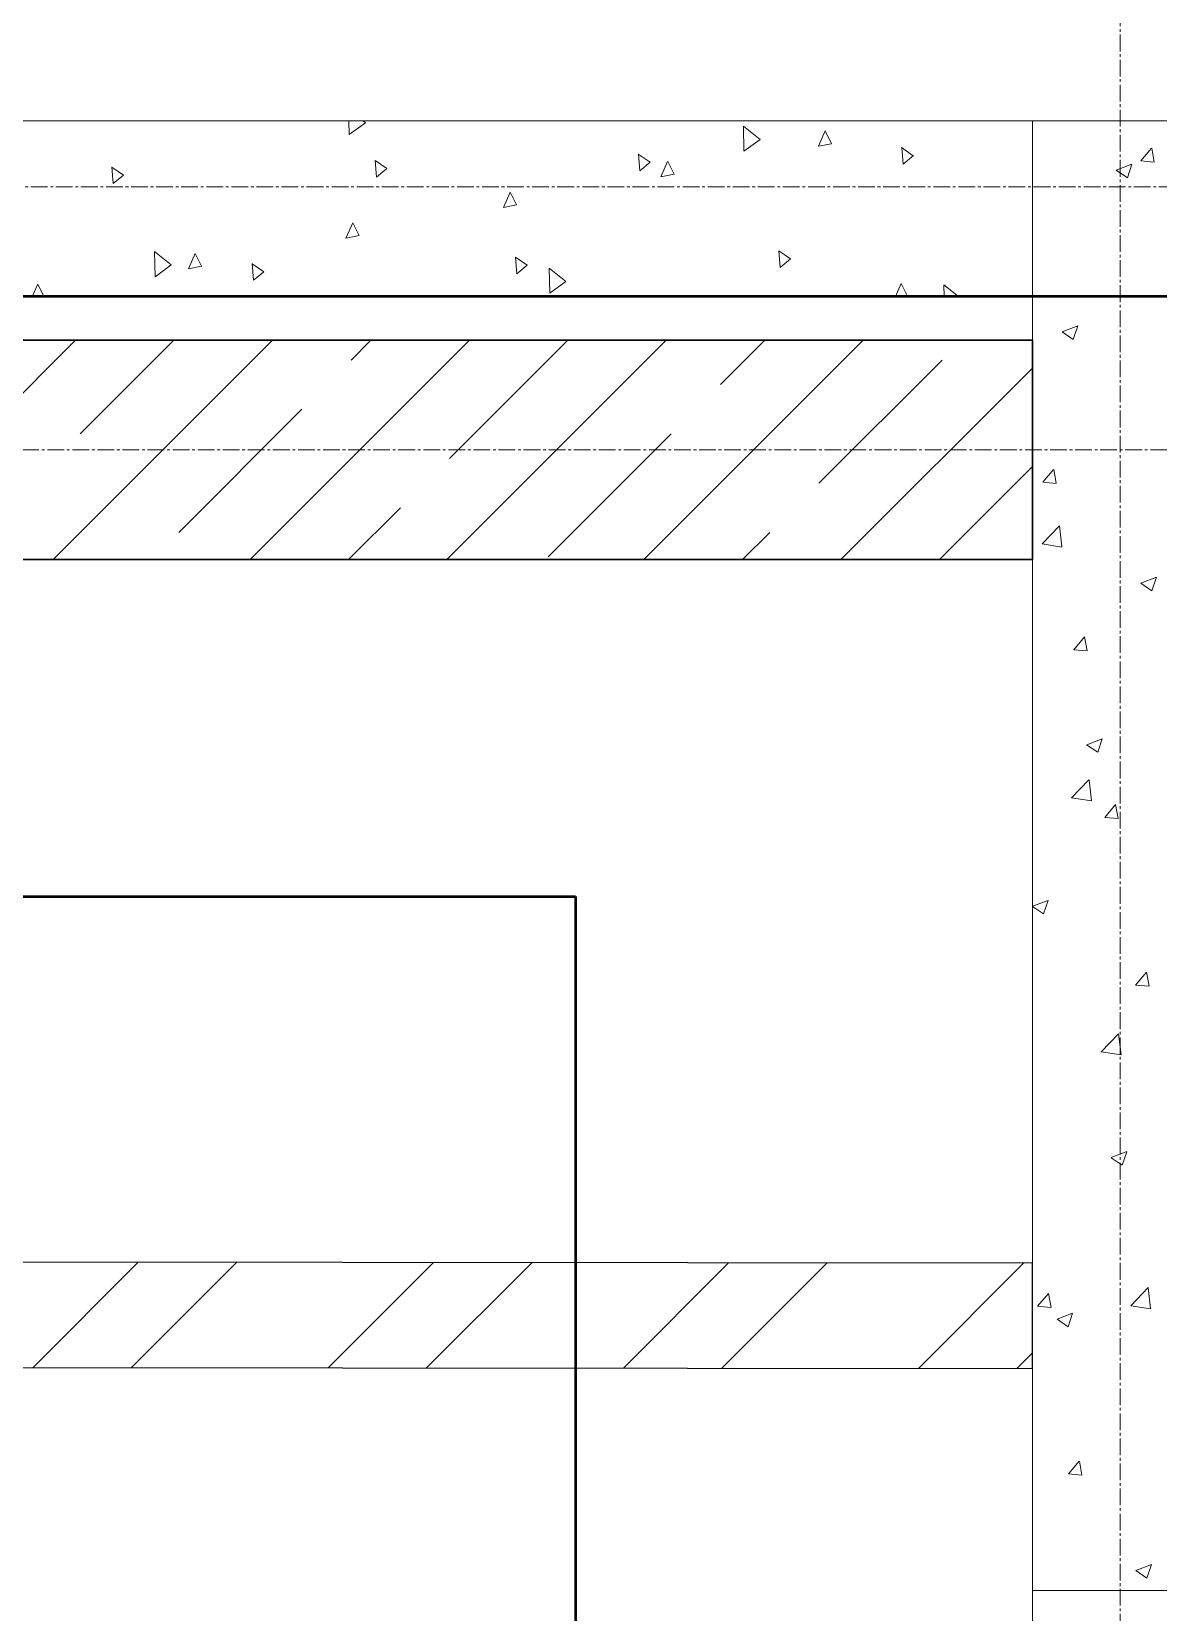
# Model space of a CAD drawing. Header units: millimetres. Extents: x -24360 to 609566, y -391049 to 148426.
# Drawn here: x 18859 to 20143, y 67075 to 68877 of the extents above; entities that cross this region are included whole.
import ezdxf

# ---------------------------------------------------------------- set-up
doc = ezdxf.new("R2010")
doc.units = ezdxf.units.MM
doc.linetypes.add('CENTER2', pattern=[28.575, 19.05, -3.175, 3.175, -3.175])
for name, color, linetype, lineweight in [('A-Wall_Материал_Газоблок_Контур', 250, 'Continuous', 0), ('АР_Окна', 4, 'Continuous', 5), ('АР_Стены ЖБ', 7, 'Continuous', 30), ('АР_Стены кирпич', 32, 'Continuous', 25), ('АР_Стены ПЕНОблок', 52, 'Continuous', 20), ('АР_Штриховка', 8, 'Continuous', 0)]:
    doc.layers.add(name, color=color, linetype=linetype, lineweight=lineweight)
doc.layers.add('АР_Оси_РД_100', color=7, linetype='Continuous', lineweight=0, true_color=0x525252)
doc.layers.add('РД_Оси_100', color=7, linetype='Continuous', lineweight=0, true_color=0x525252)
doc.layers.add('КР_Балки-0.5', color=60, linetype='Continuous', lineweight=50, plot=False)

# ---------------------------------------------------------------- blocks, each defined once
blk = doc.blocks.new('СОШ_2200_АР_ОСИ_М100_28.05.24')
at = {"layer": 'АР_Оси_РД_100', "linetype": 'CENTER2'}
blk.add_line((20100, -6155), (20100, 139938.679), dxfattribs=at)
for points in [[(95715.503, 68700), (-5454.958, 68700), (-5954.958, 68850)], [(78274.959, 68400), (-5454.958, 68400), (-5954.958, 68250)]]:
    blk.add_lwpolyline(points, dxfattribs=at)

msp = doc.modelspace()

# ---------------------------------------------------------------- linework, layer by layer
at = {"color": 2, "lineweight": 50}
msp.add_lwpolyline([(8308, 63335), (13325, 63335), (13325, 67891), (19479, 67891), (19479, 61626), (11841, 61626), (11841, 39235), (8263, 39235), (8308, 63335)], dxfattribs=at)
at = {"layer": 'A-Wall_Материал_Газоблок_Контур', "color": 18, "linetype": 'Continuous', "lineweight": 0, "true_color": 0x000000}
msp.add_line((20000, 67100), (20000, 65900), dxfattribs=at)
at = {"layer": 'АР_Окна', "color": 18, "linetype": 'Continuous', "lineweight": 5, "true_color": 0x000000}
msp.add_line((20000, 67100), (20000, 65900), dxfattribs=at)
at = {"layer": 'АР_Стены ЖБ', "color": 18, "linetype": 'Continuous', "lineweight": 30, "true_color": 0x000000}
for p, q in [((20000, 68525), (16320, 68525)), ((20000, 68275), (20000, 68525)), ((16320, 68275), (20000, 68275))]:
    msp.add_line(p, q, dxfattribs=at)
at = {"layer": 'АР_Стены кирпич', "color": 18, "linetype": 'Continuous', "lineweight": 25, "true_color": 0x000000}
for p, q in [((20000, 67473), (16835, 67476.231)), ((19999.877, 67353), (20000, 67473)), ((16715, 67356.354), (19999.877, 67353))]:
    msp.add_line(p, q, dxfattribs=at)
at = {"layer": 'АР_Стены ПЕНОблок', "color": 18, "linetype": 'Continuous', "lineweight": 20, "true_color": 0x000000}
for p, q in [((20000, 68775), (18500, 68775)), ((20000, 68775), (20000, 67100)), ((20000, 68575), (20000, 68775)), ((21100, 68775), (20000, 68775)), ((18500, 68575), (20000, 68575)), ((20000, 67100), (20200, 67100))]:
    msp.add_line(p, q, dxfattribs=at)
at = {"layer": 'АР_Штриховка', "color": 18, "linetype": 'Continuous', "lineweight": 0, "true_color": 0x000000}
for p, q in [((19221.222, 68759.437), (19220.901, 68775)), ((19221.192, 68759.448), (19239.643, 68772.944)), ((19239.662, 68772.918), (19237.032, 68775)), ((19689.569, 68753.998), (19670.527, 68769.071)), ((19671.13, 68740.517), (19670.539, 68769.086)), ((19755.9, 68746.229), (19763.648, 68763.632)), ((19770.88, 68749.086), (19763.668, 68763.581)), ((19671.099, 68740.528), (19689.55, 68754.024)), ((19755.919, 68746.178), (19770.879, 68749.086)), ((19864.131, 68735.408), (19850.796, 68744.589)), ((19852.51, 68725.694), (19850.85, 68744.672)), ((20123.511, 68729.464), (20135.756, 68744.057)), ((20138.8, 68728.154), (20135.863, 68744.076)), ((19263.906, 68720.657), (19250.571, 68729.838)), ((19252.284, 68710.941), (19250.623, 68729.918)), ((19564.019, 68728.032), (19550.684, 68737.214)), ((19552.397, 68718.318), (19550.736, 68737.295)), ((19552.399, 68718.315), (19564.073, 68728.111)), ((19576.38, 68711.333), (19584.128, 68728.736)), ((19591.36, 68714.191), (19584.148, 68728.686)), ((19852.512, 68725.692), (19864.186, 68735.488)), ((20095.532, 68718.816), (20113.317, 68725.643)), ((20108.148, 68710.239), (20113.298, 68725.588)), ((20123.511, 68729.463), (20138.693, 68728.135)), ((18963.794, 68713.281), (18950.459, 68722.462)), ((18952.171, 68703.564), (18950.51, 68722.542)), ((18952.172, 68703.562), (18963.847, 68713.358)), ((19252.286, 68710.939), (19263.96, 68720.735)), ((19576.399, 68711.283), (19591.359, 68714.191)), ((20095.508, 68718.763), (20108.143, 68710.241)), ((19396.86, 68676.438), (19404.608, 68693.841)), ((19411.84, 68679.296), (19404.628, 68693.791)), ((19396.879, 68676.388), (19411.839, 68679.295)), ((19217.34, 68641.543), (19225.088, 68658.946)), ((19232.32, 68644.401), (19225.108, 68658.896)), ((19217.359, 68641.492), (19232.319, 68644.4)), ((19018.252, 68610.965), (18999.21, 68626.038)), ((18999.812, 68597.483), (18999.222, 68626.052)), ((19037.82, 68606.648), (19045.568, 68624.051)), ((19052.8, 68609.506), (19045.588, 68624.001)), ((19423.924, 68610.479), (19410.59, 68619.661)), ((19412.302, 68600.764), (19410.642, 68619.742)), ((19724.037, 68617.855), (19710.702, 68627.037)), ((19712.415, 68608.141), (19710.755, 68627.118)), ((19712.417, 68608.139), (19724.092, 68617.935)), ((18999.782, 68597.494), (19018.233, 68610.99)), ((19037.839, 68606.597), (19052.799, 68609.505)), ((19123.812, 68603.104), (19110.477, 68612.285)), ((19112.189, 68593.388), (19110.529, 68612.365)), ((19112.191, 68593.385), (19123.865, 68603.181)), ((19412.304, 68600.762), (19423.979, 68610.558)), ((19468.158, 68592.045), (19449.117, 68607.118)), ((19449.719, 68578.564), (19449.129, 68607.132)), ((18859.746, 68575), (18866.048, 68589.156)), ((18873.086, 68575), (18866.068, 68589.106)), ((19449.689, 68578.574), (19468.14, 68592.071)), ((19843.648, 68575), (19850.188, 68589.69)), ((19857.42, 68575.145), (19850.208, 68589.64)), ((19915.696, 68575), (19899.024, 68588.198)), ((19899.309, 68575), (19899.036, 68588.213)), ((19856.676, 68575), (19857.419, 68575.145)), ((20033.706, 68534.575), (20046.341, 68526.053)), ((20033.73, 68534.628), (20051.515, 68541.455)), ((20046.346, 68526.051), (20051.496, 68541.4)), ((20011.813, 68363.288), (20026.995, 68361.96)), ((20011.814, 68363.29), (20024.059, 68377.883)), ((20027.102, 68361.98), (20024.165, 68377.901)), ((20010.898, 68292.937), (20030.681, 68313.556)), ((20033.517, 68289.437), (20030.711, 68313.559)), ((20010.919, 68292.891), (20033.509, 68289.388)), ((20123.542, 68248.174), (20141.327, 68255.001)), ((20136.158, 68239.598), (20141.309, 68254.947)), ((20123.518, 68248.122), (20136.153, 68239.6)), ((20047.057, 68172.233), (20059.302, 68186.826)), ((20062.345, 68170.923), (20059.408, 68186.844)), ((20047.057, 68172.231), (20062.239, 68170.903)), ((20061.716, 68063.934), (20074.351, 68055.412)), ((20061.74, 68063.986), (20079.525, 68070.813)), ((20074.356, 68055.41), (20079.507, 68070.759)), ((20044.573, 68003.469), (20064.356, 68024.088)), ((20067.191, 67999.969), (20064.385, 68024.091)), ((20044.594, 68003.423), (20067.184, 67999.92)), ((20082.3, 67981.176), (20094.546, 67995.769)), ((20097.587, 67979.866), (20094.65, 67995.787)), ((20082.3, 67981.175), (20097.482, 67979.846)), ((20000, 67879.822), (20017.723, 67886.625)), ((20000, 67879.688), (20012.549, 67871.224)), ((20012.554, 67871.222), (20017.705, 67886.571)), ((20117.544, 67790.119), (20129.789, 67804.712)), ((20132.83, 67788.809), (20129.893, 67804.73)), ((20117.544, 67790.118), (20132.726, 67788.79)), ((20078.247, 67714), (20098.031, 67734.619)), ((20100.866, 67710.5), (20098.06, 67734.622)), ((20078.269, 67713.955), (20100.859, 67710.452)), ((20089.727, 67593.293), (20102.361, 67584.771)), ((20089.75, 67593.345), (20107.535, 67600.172)), ((20102.367, 67584.769), (20107.517, 67600.118)), ((18860.78, 67354.163), (18980.658, 67474.041)), ((18972.919, 67354.049), (19092.796, 67473.926)), ((19197.196, 67353.82), (19317.074, 67473.697)), ((19309.335, 67353.705), (19429.213, 67473.583)), ((19533.612, 67353.476), (19653.49, 67473.354)), ((19645.751, 67353.362), (19765.629, 67473.239)), ((19870.028, 67353.133), (19989.906, 67473.01)), ((20111.922, 67424.532), (20131.706, 67445.151)), ((20134.541, 67421.032), (20131.735, 67445.154)), ((20005.846, 67423.945), (20018.091, 67438.538)), ((20021.132, 67422.634), (20018.195, 67438.555)), ((20005.846, 67423.943), (20021.028, 67422.615)), ((20027.925, 67409.105), (20040.559, 67400.583)), ((20027.948, 67409.157), (20045.733, 67415.984)), ((20040.565, 67400.581), (20045.715, 67415.93)), ((20111.944, 67424.487), (20134.533, 67420.983)), ((19982.167, 67353.018), (19999.896, 67370.747)), ((20041.089, 67232.888), (20053.335, 67247.481)), ((20056.375, 67231.577), (20053.438, 67247.499)), ((20041.089, 67232.886), (20056.271, 67231.558)), ((20117.737, 67122.651), (20130.372, 67114.129)), ((20117.761, 67122.703), (20135.545, 67129.53)), ((20130.377, 67114.128), (20135.527, 67129.477))]:
    msp.add_line(p, q, dxfattribs=at)
at = {"layer": 'АР_Штриховка', "color": 18, "linetype": 'Continuous', "lineweight": 5, "true_color": 0x000000}
for p, q in [((18659.085, 68275), (18909.085, 68525)), ((18883.591, 68275), (19133.591, 68525)), ((18914.665, 68418.326), (19021.338, 68525)), ((19108.098, 68275), (19358.098, 68525)), ((19223.361, 68502.516), (19245.845, 68525)), ((19332.604, 68275), (19582.604, 68525)), ((19335.614, 68390.263), (19470.351, 68525)), ((19557.111, 68275), (19807.111, 68525)), ((19644.31, 68474.453), (19694.857, 68525)), ((19756.564, 68362.2), (19896.88, 68502.516)), ((19781.617, 68275), (20000, 68493.383)), ((19026.918, 68306.073), (19167.234, 68446.39)), ((19447.867, 68278.01), (19588.184, 68418.326)), ((19893.87, 68275), (20000, 68381.13)), ((19220.351, 68275), (19279.487, 68334.136)), ((19669.364, 68275), (19700.437, 68306.073))]:
    msp.add_line(p, q, dxfattribs=at)
at = {"layer": 'КР_Балки-0.5', "color": 18, "ltscale": 200, "true_color": 0x000000}
msp.add_line((27400, 68575), (12725.048, 68575.008), dxfattribs=at)
msp.add_line((27400, 68575), (12725.048, 68575.008), dxfattribs=at)

# ---------------------------------------------------------------- block references
at = {"layer": 'РД_Оси_100'}
msp.add_blockref('СОШ_2200_АР_ОСИ_М100_28.05.24', (0, 0), dxfattribs=at)

doc.saveas('drawing.dxf')
